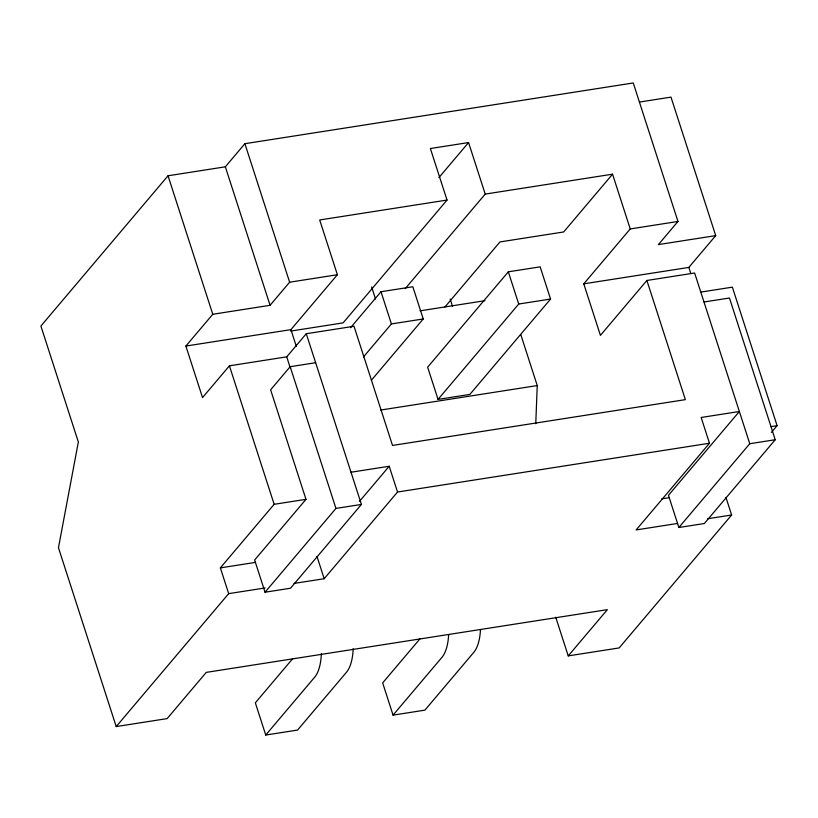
<?xml version="1.0" encoding="UTF-8"?>
<svg xmlns="http://www.w3.org/2000/svg" width="818" height="818" viewBox="0 0 818 818"><rect width="100%" height="100%" fill="white"/><g stroke="black" fill="none" stroke-linecap="round" stroke-linejoin="round"><path stroke-width="1.23" d="M535.759 423.744L537.242 385.564L520.79 334.603M639.85 101.994L670.985 97.127L715.719 235.625L658.418 244.582L677.979 221.463L633.244 82.966L244.899 143.692L225.339 166.811L168.038 175.778L40.9 326.034L78.354 441.986L58.456 547.733L116.217 726.568L167.148 718.603L206.269 672.376L607.355 609.655L568.234 655.893L555.739 617.222M677.601 523.448L636.138 529.931L709.482 443.244L701.159 417.477L739.36 411.505L668.459 495.299L678.858 527.508L749.769 443.714L694.625 273.007L646.885 280.472L685.372 399.644L392.517 445.442L354.02 326.259L306.28 333.734L286.719 356.842L229.418 365.81L202.527 397.589L185.88 346.055L212.772 314.276L270.073 305.308L289.633 282.2L337.384 274.725L319.695 219.97L447.027 200.062L430.38 148.528L468.571 142.557L485.217 194.091L405.227 288.631M185.88 346.055L290.922 329.634L337.384 274.725M438.888 177.639L468.571 142.557M315.636 362.722L290.175 366.699L270.615 389.818L305.983 499.328L254.643 560.013L265.042 592.222L290.513 588.234L361.413 504.44L306.28 333.734M447.027 200.062L343.11 322.875L290.676 331.075M350.533 327.732L381.004 291.729L412.834 286.75L423.233 318.959L371.362 380.258M363.407 357.016L391.403 323.938L423.233 318.959M116.217 726.568L228.682 593.643L220.359 567.876L274.153 504.307L305.983 499.328M444.972 306.944L499.982 241.923L563.653 231.975L612.549 174.183L630.238 228.938L583.776 283.836L600.422 335.37L646.885 280.472M508.326 271.821L427.64 367.18L438.049 399.389L469.88 394.409L550.565 299.051L540.156 266.842L508.326 271.821L518.735 304.03L438.049 399.389M265.042 592.222L335.953 508.418L361.413 504.44M359.542 501.322L389.204 466.26L397.528 492.027L324.184 578.715L294.03 583.428M292.824 658.51L255.339 702.826L265.738 735.034L297.568 730.055L346.474 672.263A42.781 18.313 81.1 0 0 353.192 648.684M265.738 735.034L314.644 677.232A42.781 18.313 81.1 0 0 321.362 653.654M583.776 283.836L688.828 267.414L715.719 235.625M420.155 638.602L382.66 682.907L393.069 715.116L424.9 710.147L473.796 652.345A42.781 18.313 81.1 0 0 480.452 630.044M393.069 715.116L441.965 657.324A42.781 18.313 81.1 0 0 448.622 635.024M771.394 432.405L777.1 425.657L732.366 287.159L701.23 292.026M703.991 301.995L729.462 298.008L775.229 439.726L704.329 523.53L678.858 527.508M725.955 497.436L731.629 515.003L619.165 647.928L568.234 655.893M485.217 194.091L612.549 174.183M630.238 228.938L677.979 221.463M420.002 310.85L484.921 300.697M518.735 304.03L550.565 299.051M380.718 410.043L537.242 385.564M351.014 472.231L389.204 466.26M770.975 426.618L777.1 425.657M397.528 492.027L709.482 443.244M749.769 443.714L775.229 439.726M220.359 567.876L255.543 562.375M661.742 498.857L669.277 497.681M228.682 593.643L265.124 587.948M707.754 518.735L731.629 515.003M688.828 267.414L690.76 273.406M450.166 299.01L452.518 306.29M381.004 291.729L391.403 323.938M371.628 286.934L375.503 298.928M244.899 143.692L289.633 282.2M290.922 329.634L296.341 346.413M290.175 366.699L335.953 508.418M225.339 166.811L270.073 305.308M286.719 356.842L290.226 367.722M316.995 556.465L324.184 578.715M168.038 175.778L212.772 314.276M229.418 365.81L274.153 504.307"/></g></svg>
